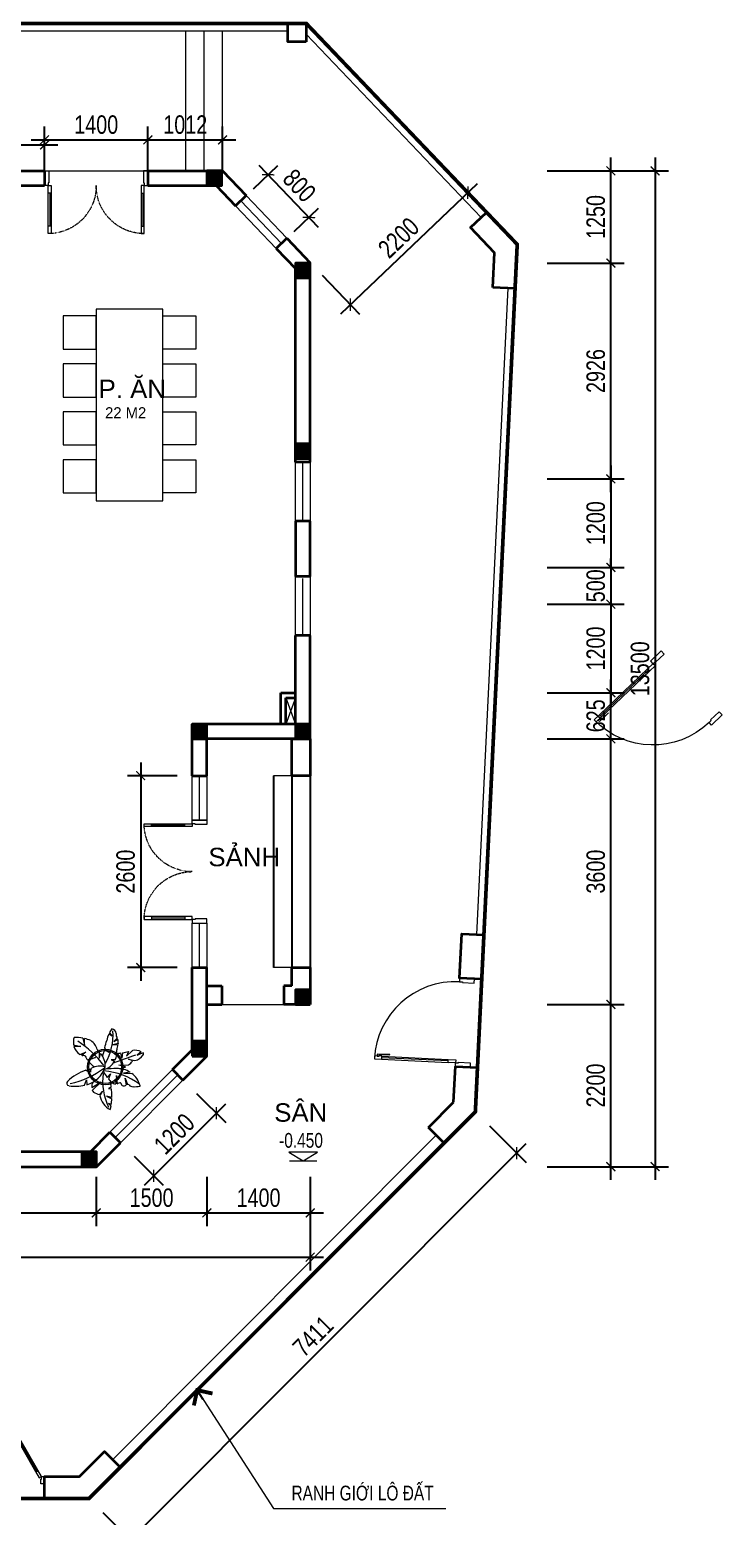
# Model space of a CAD drawing. Header units: millimetres. Extents: x 33748 to 451939, y -263262 to 62681.
# Drawn here: x 191797 to 201177, y -132434 to -112280 of the extents above; entities that cross this region are included whole.
import ezdxf

# ---------------------------------------------------------------- set-up
doc = ezdxf.new("R2010")
doc.units = ezdxf.units.MM
doc.header["$PDMODE"] = 98
for name, pattern in [('$AUDIT_BAD_LTYPE2', [0]), ('CENTER', [50.8, 31.75, -6.35, 6.35, -6.35]), ('HIDDEN', [0.375, 0.25, -0.125])]:
    doc.linetypes.add(name, pattern=pattern)
doc.layers.get('Defpoints').update_dxf_attribs({"color": 202, "lineweight": 13})
for name, color, linetype, lineweight in [('-CONCRETE', 1, 'Continuous', 35), ('-DOOR', 137, 'Continuous', 9), ('-FURNITURE', 46, 'Continuous', 9), ('-KH', 143, 'Continuous', 13), ('-LINE1', 7, 'Continuous', 18), ('-RANH GIOI KHU DAT', 12, 'CENTER', 18), ('-TEXT', 7, 'Continuous', 15), ('-WALL', 4, 'Continuous', 35), ('A-Cay', 75, 'Continuous', 5), ('A72', 9, 'Continuous', 5), ('CUA', 147, 'Continuous', 5)]:
    doc.layers.add(name, color=color, linetype=linetype, lineweight=lineweight)
for name, color, linetype in [('-HATCH CONCRETE', 54, 'Continuous'), ('12. NET DIM', 9, 'Continuous'), ('SOLO', 7, 'Continuous'), ('TEXT25', 2, 'Continuous')]:
    doc.layers.add(name, color=color, linetype=linetype)
doc.styles.add('1', font='arial.ttf')
doc.styles.add('AVANH', font='', dxfattribs={"width": 0.8})
doc.styles.get("Standard").update_dxf_attribs({"font": 'arial.ttf'})
doc.styles.add('T1', font='', dxfattribs={"height": 200})
doc.styles.add('X-ALL-SECTION$0$ROMANS', font='arial.ttf')
doc.styles.get('AVANH').set_extended_font_data('.VnAvantH')
doc.styles.get('T1').set_extended_font_data('VNgeometric Light')
doc.dimstyles.new('C_100A3', dxfattribs={"dimscale": 100, "dimtxt": 2.5, "dimasz": 1.2, "dimexe": 1.8, "dimexo": 0, "dimgap": 0.75, "dimtad": 1, "dimdec": 0, "dimzin": 0, "dimdsep": 46, "dimtxsty": 'AVANH', "dimblk": 'ARCHTICK', "dimcen": 0, "dimdle": 1.8, "dimclrd": 256, "dimclre": 256, "dimclrt": 7, "dimadec": 0, "dimazin": 0, "dimtfac": 0.0001, "dimtdec": 0, "dimtix": 1, "dimtmove": 2, "dimatfit": 3, "dimldrblk": 'ARCHTICK', "dimfxl": 1.8, "dimtolj": 1, "dimtzin": 0, "dimarcsym": 0})
doc.dimstyles.new('X-ALL-SECTION$0$ARROWS', dxfattribs={"dimscale": 100, "dimtxt": 2, "dimasz": 1, "dimexe": 2, "dimexo": 5, "dimgap": 1, "dimtad": 1, "dimdec": 0, "dimzin": 0, "dimdsep": 46, "dimtxsty": 'X-ALL-SECTION$0$ROMANS', "dimblk": 'X-ALL-SECTION$0$ARROWS', "dimcen": 0, "dimclrd": 256, "dimclre": 256, "dimclrt": 256, "dimazin": 0, "dimtfac": 0.5, "dimtdec": 0, "dimtofl": 0, "dimtmove": 2, "dimatfit": 3, "dimldrblk": 'X-ALL-SECTION$0$ARROWS', "dimfxl": 1, "dimtolj": 1, "dimtzin": 0, "dimlwd": -1, "dimlwe": -1, "dimarcsym": 0})

# ---------------------------------------------------------------- blocks, each defined once
blk = doc.blocks.new('X-ALL-SECTION$0$ARROWS')
blk.add_line((-1, 0), (0, 0))
at = {"const_width": 0.35}
blk.add_lwpolyline([(-1, -1), (0, 0), (-1, 1)], dxfattribs=at)
blk = doc.blocks.new('A$C5C575821')
at = {"layer": '-CONCRETE'}
h = blk.add_hatch(color=256, dxfattribs=at)
h.dxf.hatch_style = 1
h.paths.add_polyline_path([(0, 200), (0, 0), (200, 0), (200, 200)])
blk.add_lwpolyline([(0, 0), (200, 0), (200, 200), (0, 200)], close=True, dxfattribs=at)
blk = doc.blocks.new('DANH COT')
at = {"layer": '-KH'}
blk.add_line((0, 0), (368, 0), dxfattribs=at)
blk.add_lwpolyline([(379, 118), (-11, 118), (184, 0)], close=True, dxfattribs=at)
blk.add_solid([(184, 0), (184, 118), (379, 118), (184, 0)], dxfattribs=at)
at = {"layer": '-TEXT', "style": '1', "width": 0.75}
blk.add_attdef('CAODO', (-142, 178), '', height=180, dxfattribs=at)
blk = doc.blocks.new('*U30')
at = {"linetype": '$AUDIT_BAD_LTYPE2'}
for p, q in [((70, 100), (70, 1000)), ((90, 1000), (90, 100))]:
    blk.add_line(p, q, dxfattribs=at)
for points in [[(50, 1000), (90, 1000), (90, 1100), (50, 1100), (50, 1000)], [(50, 1003), (50, 100)], [(50, 100), (90, 100), (90, 0), (50, 0), (50, 100)]]:
    blk.add_lwpolyline(points)
for points in [[(118, 895), (118, 1064), (90, 1064), (90, 1036), (113, 1036), (113, 895)], [(0, 0), (50, 0), (50, -40), (60, -40), (60, -200), (0, -200)], [(1200, 0), (1150, 0), (1150, -40), (1140, -40), (1140, -200), (1200, -200)]]:
    blk.add_lwpolyline(points, close=True)
at = {"linetype": '$AUDIT_BAD_LTYPE2', "ltscale": 0.3}
blk.add_arc((50, 0), 1100, 0, 90, dxfattribs=at)
blk = doc.blocks.new('LUOI M3')
at = {"layer": '-WALL'}
for p in [(-200, 13100), (3100, 13100), (6900, 13100), (8100, 11850), (-200, 9400), (3100, 9400), (8100, 9400), (-200, 5600), (3100, 5600), (6700, 5600), (8100, 5600), (6700, 1300), (-200, -200), (5204, -200)]:
    blk.add_blockref('A$C5C575821', p, dxfattribs=at)
blk = doc.blocks.new('_ARCHTICK')
at = {"const_width": 0.15}
blk.add_lwpolyline([(-0.5, -0.5), (0.5, 0.5)], dxfattribs=at)
blk = doc.blocks.new('*D1518')
at = {"layer": '12. NET DIM', "lineweight": -2, "transparency": 16777216}
for p, q in [((187097, -127831), (187097, -128500)), ((192697, -127831), (192697, -128500)), ((186917, -128320), (192877, -128320))]:
    blk.add_line(p, q, dxfattribs=at)
at = {"layer": 'Defpoints', "color": 0, "transparency": 16777216}
for p in [(187097, -127831), (192697, -127831), (192697, -128320)]:
    blk.add_point(p, dxfattribs=at)
at = {"layer": '12. NET DIM', "lineweight": -2, "transparency": 16777216, "xscale": 120, "yscale": 120, "zscale": 120, "rotation": 180}
blk.add_blockref('_ARCHTICK', (187097, -128320), dxfattribs=at)
at = {"layer": '12. NET DIM', "lineweight": -2, "transparency": 16777216, "xscale": 120, "yscale": 120, "zscale": 120}
blk.add_blockref('_ARCHTICK', (192697, -128320), dxfattribs=at)
at = {"layer": '12. NET DIM', "color": 7, "transparency": 16777216, "insert": (189897, -128116), "char_height": 250, "attachment_point": 5, "style": 'AVANH'}
blk.add_mtext('\\A1;5600', dxfattribs=at)
blk = doc.blocks.new('*D1519')
at = {"layer": '12. NET DIM', "lineweight": -2, "transparency": 16777216}
for p, q in [((194196, -127831), (194196, -128500)), ((195596, -127831), (195596, -128500)), ((194016, -128320), (195776, -128320))]:
    blk.add_line(p, q, dxfattribs=at)
at = {"layer": 'Defpoints', "color": 0, "transparency": 16777216}
for p in [(194196, -127831), (195596, -127831), (195596, -128320)]:
    blk.add_point(p, dxfattribs=at)
at = {"layer": '12. NET DIM', "lineweight": -2, "transparency": 16777216, "xscale": 120, "yscale": 120, "zscale": 120, "rotation": 180}
blk.add_blockref('_ARCHTICK', (194196, -128320), dxfattribs=at)
at = {"layer": '12. NET DIM', "lineweight": -2, "transparency": 16777216, "xscale": 120, "yscale": 120, "zscale": 120}
blk.add_blockref('_ARCHTICK', (195596, -128320), dxfattribs=at)
at = {"layer": '12. NET DIM', "color": 7, "transparency": 16777216, "insert": (194896, -128116), "char_height": 250, "attachment_point": 5, "style": 'AVANH'}
blk.add_mtext('\\A1;1400', dxfattribs=at)
blk = doc.blocks.new('*D1504')
at = {"layer": '12. NET DIM', "lineweight": -2, "transparency": 16777216}
for p, q in [((187097, -127831), (187097, -129100)), ((195596, -127831), (195596, -129100)), ((186917, -128920), (195776, -128920))]:
    blk.add_line(p, q, dxfattribs=at)
at = {"layer": 'Defpoints', "color": 0, "transparency": 16777216}
for p in [(187097, -127831), (195596, -127831), (195596, -128920)]:
    blk.add_point(p, dxfattribs=at)
at = {"layer": '12. NET DIM', "lineweight": -2, "transparency": 16777216, "xscale": 120, "yscale": 120, "zscale": 120, "rotation": 180}
blk.add_blockref('_ARCHTICK', (187097, -128920), dxfattribs=at)
at = {"layer": '12. NET DIM', "lineweight": -2, "transparency": 16777216, "xscale": 120, "yscale": 120, "zscale": 120}
blk.add_blockref('_ARCHTICK', (195596, -128920), dxfattribs=at)
at = {"layer": '12. NET DIM', "color": 7, "transparency": 16777216, "insert": (191347, -128716), "char_height": 250, "attachment_point": 5, "style": 'AVANH'}
blk.add_mtext('\\A1;8500', dxfattribs=at)
blk = doc.blocks.new('*D1502')
at = {"layer": '12. NET DIM', "lineweight": -2, "transparency": 16777216}
for p, q in [((197349, -114090), (197855, -114620)), ((196009, -116132), (197861, -114365)), ((195757, -115608), (196263, -116138))]:
    blk.add_line(p, q, dxfattribs=at)
at = {"layer": 'Defpoints', "color": 0, "transparency": 16777216}
for p in [(197349, -114090), (197731, -114490), (195757, -115608)]:
    blk.add_point(p, dxfattribs=at)
at = {"layer": '12. NET DIM', "lineweight": -2, "transparency": 16777216, "xscale": 120, "yscale": 120, "zscale": 120}
for p, rotation in [((197731, -114490), 43.64806786800919), ((196139, -116008), 223.6480678680092)]:
    blk.add_blockref('_ARCHTICK', p, dxfattribs=dict(at, rotation=rotation))
at = {"layer": '12. NET DIM', "color": 7, "transparency": 16777216, "insert": (196794, -115101), "char_height": 250, "attachment_point": 5, "rotation": 43.6481, "style": 'AVANH'}
blk.add_mtext('\\A1;2200', dxfattribs=at)
blk = doc.blocks.new('*D1520')
at = {"layer": '12. NET DIM', "lineweight": -2, "transparency": 16777216}
for p, q in [((198022, -127139), (198521, -127637)), ((193031, -132882), (198521, -127382)), ((192786, -132383), (193285, -132881))]:
    blk.add_line(p, q, dxfattribs=at)
at = {"layer": 'Defpoints', "color": 0, "transparency": 16777216}
for p in [(198022, -127139), (198394, -127510), (192786, -132383)]:
    blk.add_point(p, dxfattribs=at)
at = {"layer": '12. NET DIM', "lineweight": -2, "transparency": 16777216, "xscale": 120, "yscale": 120, "zscale": 120}
for p, rotation in [((198394, -127510), 45.04682143211934), ((193158, -132754), 225.0468214321193)]:
    blk.add_blockref('_ARCHTICK', p, dxfattribs=dict(at, rotation=rotation))
at = {"layer": '12. NET DIM', "color": 7, "transparency": 16777216, "insert": (195634, -129991), "char_height": 250, "attachment_point": 5, "rotation": 45.0468, "style": 'AVANH'}
blk.add_mtext('\\A1;7411', dxfattribs=at)
blk = doc.blocks.new('*U49')
for p, q in [((-1310, 550), (-1350, 550)), ((-1330, 100), (-1330, 550)), ((-90, 550), (-50, 550)), ((-70, 100), (-70, 550)), ((-1310, 100), (-1350, 100)), ((-90, 100), (-50, 100))]:
    blk.add_line(p, q)
for points in [[(-1350, 0), (-1310, 0), (-1310, 650), (-1350, 650)], [(-50, 0), (-90, 0), (-90, 650), (-50, 650)], [(-1400, -200), (-1340, -200), (-1340, -40), (-1350, -40), (-1350, 0), (-1400, 0)], [(0, -200), (-60, -200), (-60, -40), (-50, -40), (-50, 0), (0, 0)]]:
    blk.add_lwpolyline(points, close=True)
at = {"linetype": 'HIDDEN', "ltscale": 0.1}
for centre, start, end in [((-1350, 0), 0, 90), ((-50, 0), 90, 180)]:
    blk.add_arc(centre, 650, start, end, dxfattribs=at)
blk = doc.blocks.new('*D1446')
at = {"layer": '12. NET DIM', "lineweight": -2, "transparency": 16777216}
for p, q in [((194826, -114436), (195156, -114122)), ((194901, -114116), (195702, -114955)), ((195378, -115015), (195708, -114700))]:
    blk.add_line(p, q, dxfattribs=at)
at = {"layer": 'Defpoints', "color": 0, "transparency": 16777216}
for p in [(194826, -114436), (195578, -114825), (195378, -115015)]:
    blk.add_point(p, dxfattribs=at)
at = {"layer": '12. NET DIM', "lineweight": -2, "transparency": 16777216, "xscale": 120, "yscale": 120, "zscale": 120}
for p, rotation in [((195026, -114246), 133.648067868188), ((195578, -114825), 313.648067868188)]:
    blk.add_blockref('_ARCHTICK', p, dxfattribs=dict(at, rotation=rotation))
at = {"layer": '12. NET DIM', "color": 7, "transparency": 16777216, "insert": (195449, -114394), "char_height": 250, "attachment_point": 5, "rotation": 313.6481, "style": 'AVANH'}
blk.add_mtext('\\A1;800', dxfattribs=at)
blk = doc.blocks.new('*D1447')
at = {"layer": '12. NET DIM', "lineweight": -2, "transparency": 16777216}
for p, q in [((193300, -122214), (193300, -125174)), ((193793, -122394), (193120, -122394)), ((193793, -124994), (193120, -124994))]:
    blk.add_line(p, q, dxfattribs=at)
at = {"layer": 'Defpoints', "color": 0, "transparency": 16777216}
for p in [(193793, -122394), (193300, -124994), (193793, -124994)]:
    blk.add_point(p, dxfattribs=at)
at = {"layer": '12. NET DIM', "lineweight": -2, "transparency": 16777216, "xscale": 120, "yscale": 120, "zscale": 120}
for p, rotation in [((193300, -122394), 90), ((193300, -124994), 270)]:
    blk.add_blockref('_ARCHTICK', p, dxfattribs=dict(at, rotation=rotation))
at = {"layer": '12. NET DIM', "color": 7, "transparency": 16777216, "insert": (193096, -123694), "char_height": 250, "attachment_point": 5, "rotation": 90, "style": 'AVANH'}
blk.add_mtext('\\A1;2600', dxfattribs=at)
blk = doc.blocks.new('*D1448')
at = {"layer": '12. NET DIM', "lineweight": -2, "transparency": 16777216}
for p, q in [((194056, -126703), (194451, -127097)), ((193349, -127947), (194451, -126842)), ((193209, -127552), (193604, -127946))]:
    blk.add_line(p, q, dxfattribs=at)
at = {"layer": 'Defpoints', "color": 0, "transparency": 16777216}
for p in [(194056, -126703), (194324, -126969), (193209, -127552)]:
    blk.add_point(p, dxfattribs=at)
at = {"layer": '12. NET DIM', "lineweight": -2, "transparency": 16777216, "xscale": 120, "yscale": 120, "zscale": 120}
for p, rotation in [((194324, -126969), 45.0777203711295), ((193476, -127819), 225.0777203711295)]:
    blk.add_blockref('_ARCHTICK', p, dxfattribs=dict(at, rotation=rotation))
at = {"layer": '12. NET DIM', "color": 7, "transparency": 16777216, "insert": (193755, -127250), "char_height": 250, "attachment_point": 5, "rotation": 45.0777, "style": 'AVANH'}
blk.add_mtext('\\A1;1200', dxfattribs=at)
blk = doc.blocks.new('A$C8aa8c7e6')
at = {"layer": '-FURNITURE'}
for points in [[(542, 1350), (92, 1350), (92, 1800), (542, 1800), (542, 1350)], [(1192, 1350), (742, 1350), (742, 1800), (1192, 1800), (1192, 1350)], [(1842, 1350), (1392, 1350), (1392, 1800), (1842, 1800), (1842, 1350)], [(2492, 1350), (2042, 1350), (2042, 1800), (2492, 1800), (2492, 1350)], [(2600, 1350), (0, 1350), (0, 450), (2600, 450), (2600, 1350)], [(542, 450), (92, 450), (92, 0), (542, 0), (542, 450)], [(1192, 450), (742, 450), (742, 0), (1192, 0), (1192, 450)], [(1842, 450), (1392, 450), (1392, 0), (1842, 0), (1842, 450)], [(2492, 450), (2042, 450), (2042, 0), (2492, 0), (2492, 450)]]:
    blk.add_lwpolyline(points, dxfattribs=at)
blk = doc.blocks.new('mb-cay16')
for p, q in [((131, 565), (69, 607)), ((79, 629), (131, 565)), ((-612, 395), (-475, 368)), ((-475, 368), (-605, 366)), ((-433, 528), (-402, 389)), ((-402, 389), (-403, 519)), ((76, 249), (-23, 300)), ((-12, 331), (76, 249)), ((247, 422), (149, 395)), ((149, 395), (242, 402)), ((231, 524), (166, 464)), ((166, 464), (244, 504)), ((-490, 209), (-374, 255)), ((-374, 255), (-461, 192)), ((-346, 111), (-191, 154)), ((-191, 154), (-338, 93)), ((-113, 139), (-112, 254)), ((-113, 139), (-91, 231)), ((195, 106), (117, 106)), ((117, 106), (180, 78)), ((260, 6), (450, 8)), ((395, -26), (260, 6)), ((323, 141), (303, 240)), ((334, 245), (323, 141)), ((409, 179), (522, 284)), ((448, 268), (409, 179)), ((532, 87), (448, 120)), ((448, 120), (574, 92)), ((693, 264), (615, 197)), ((615, 197), (723, 244)), ((-400, -385), (-364, -279)), ((-312, -137), (-374, -96)), ((-364, -279), (-356, -378)), ((-312, -77), (-291, -67)), ((-312, -142), (-312, -77)), ((-291, -67), (-286, -129)), ((-286, -129), (-267, -55)), ((36, -233), (100, -165)), ((100, -165), (61, -263)), ((218, -196), (205, -361)), ((237, -357), (218, -196)), ((485, -134), (354, -151)), ((354, -151), (513, -157)), ((410, -375), (385, -251)), ((385, -251), (430, -368)), ((-262, -431), (-77, -321)), ((-77, -321), (-253, -484)), ((-111, -563), (-53, -498)), ((-53, -498), (-105, -588)), ((115, -424), (62, -449)), ((62, -449), (119, -456)), ((128, -621), (24, -595)), ((24, -595), (128, -650)), ((120, -758), (65, -741)), ((65, -741), (116, -789))]:
    blk.add_line(p, q)
for centre, radius, start, end in [((-979, 594), 1130, 330.6725, 3.641), ((672, 341), 659, 156.2013, 167.6168), ((672, 341), 659, 146.019, 154.0763), ((103, 601), 111, 7.5431, 78.0474), ((371, 601), 160, 174.7063, 208.789), ((-329, 448), 288, 161.2206, 190.4639), ((-329, 448), 288, 196.4071, 234.1871), ((-592, -284), 825, 78.825, 90.6697), ((-1567, -1154), 1923, 36.7035, 57.4695), ((-592, -284), 825, 67.6949, 76.7945), ((-446, 225), 304, 15.845, 56.6107), ((-65, 333), 91.7, 195.845, 230.5606), ((1597, -159), 1682, 164.075, 168.4284), ((1597, -159), 1682, 162.73, 163.0792), ((-1650, 851), 1718, 342.73, 347.6168), ((-120, 252), 347, 335.1428, 8.1671), ((932, 225), 712, 165.6239, 173.8497), ((129, 455), 123, 344.0084, 22.936), ((932, 225), 712, 164.0084, 164.1101), ((583, 70), 223, 60.4468, 103.5483), ((-428, 307), 116, 233.2325, 237.5887), ((-428, 307), 116, 255.929, 267.091), ((-423, 137), 55.6, 24.2055, 101.4054), ((21, 337), 432, 204.2055, 211.5513), ((21, 337), 432, 213.4357, 237.8387), ((-339, 0), 339, 47.9514, 50.5606), ((-339, 0), 339, 354.6008, 42.9255), ((-120, 252), 347, 286.6838, 329.891), ((2154, -4834), 5268, 107.3413, 112.3058), ((-317, 3808), 3622, 278.6352, 279.8665), ((-317, 3808), 3622, 280.3581, 282.1977), ((222, 322), 389, 305.9962, 321.846), ((-317, 3808), 3622, 283.398, 283.5483), ((501, 377), 294, 284.4707, 323.1477), ((710, 220), 32.6, 323.1477, 55.438), ((-116, -923), 867, 107.2231, 135.0207), ((-1002, 1224), 1607, 281.5143, 307.8151), ((-514, 139), 540, 287.0409, 341.5638), ((-107, -353), 338, 71.7274, 118.1939), ((1131, -297), 1182, 173.2497, 205.5927), ((808, 380), 986, 210.5659, 218.4214), ((-127, -1432), 1327, 53.4555, 85.594), ((376, -5410), 5352, 91.6804, 93.9771), ((808, 380), 986, 220.6948, 225.7556), ((233, -520), 459, 57.0713, 91.6804), ((222, 322), 389, 277.7731, 296.4251), ((233, -520), 459, 17.5149, 52.2403), ((-695, -345), 48.9, 135.0207, 258.407), ((-570, 293), 699, 259.5557, 284.077), ((-28, -420), 234, 157.0771, 182.7473), ((-197, -468), 57.9, 196.0589, 237.7317), ((-28, -420), 234, 195.99, 196.0589), ((-51, -236), 332, 237.7317, 259.8031), ((205, -352), 101, 159.0815, 190.5201), ((-1182, -610), 1311, 8.17, 10.5201), ((-1182, -610), 1311, 1.7556, 6.7346), ((205, -239), 122, 225.7556, 269.9757), ((-875, -604), 1004, 358.99, 1.9297), ((205, -239), 122, 285.2069, 289.7369), ((544, -1184), 882, 107.1013, 109.7369), ((290, -359), 18.4, 357.8128, 107.1013), ((341, -361), 32.2, 177.8128, 248.0461), ((357, -321), 74.9, 248.0461, 310.8614), ((432, -409), 40.5, 122.9882, 130.8614), ((432, -409), 40.5, 45.3238, 92.9093), ((541, -299), 114, 225.3238, 268.3174), ((560, 349), 762, 268.3174, 278.1257), ((666, -393), 12.2, 278.1257, 73.0687), ((272, -512), 385, 191.4146, 242.8877), ((-875, -604), 1004, 345.5239, 349.5865), ((-875, -604), 1004, 351.2018, 357.3602)]:
    blk.add_arc(centre, radius, start, end)
blk = doc.blocks.new('*D1443')
at = {"layer": '12. NET DIM', "lineweight": -2, "transparency": 16777216}
for p, q in [((199668, -118190), (199668, -119749)), ((198805, -118370), (199848, -118370)), ((198805, -119569), (199848, -119569))]:
    blk.add_line(p, q, dxfattribs=at)
at = {"layer": 'Defpoints', "color": 0, "transparency": 16777216}
for p in [(198805, -118370), (198805, -119569), (199668, -119569)]:
    blk.add_point(p, dxfattribs=at)
at = {"layer": '12. NET DIM', "lineweight": -2, "transparency": 16777216, "xscale": 120, "yscale": 120, "zscale": 120}
for p, rotation in [((199668, -118370), 90), ((199668, -119569), 270)]:
    blk.add_blockref('_ARCHTICK', p, dxfattribs=dict(at, rotation=rotation))
at = {"layer": '12. NET DIM', "color": 7, "transparency": 16777216, "insert": (199464, -118970), "char_height": 250, "attachment_point": 5, "rotation": 90, "style": 'AVANH'}
blk.add_mtext('\\A1;1200', dxfattribs=at)
blk = doc.blocks.new('*D1444')
at = {"layer": '12. NET DIM', "lineweight": -2, "transparency": 16777216}
for p, q in [((199668, -119569), (199668, -119449)), ((198805, -119569), (199848, -119569)), ((199668, -119569), (199668, -120069)), ((198805, -120069), (199848, -120069)), ((199668, -120069), (199668, -120189))]:
    blk.add_line(p, q, dxfattribs=at)
at = {"layer": 'Defpoints', "color": 0, "transparency": 16777216}
for p in [(198805, -119569), (198805, -120069), (199668, -120069)]:
    blk.add_point(p, dxfattribs=at)
at = {"layer": '12. NET DIM', "lineweight": -2, "transparency": 16777216, "xscale": 120, "yscale": 120, "zscale": 120}
for p, rotation in [((199668, -119569), 270), ((199668, -120069), 90)]:
    blk.add_blockref('_ARCHTICK', p, dxfattribs=dict(at, rotation=rotation))
at = {"layer": '12. NET DIM', "color": 7, "transparency": 16777216, "insert": (199464, -119819), "char_height": 250, "attachment_point": 5, "rotation": 90, "style": 'AVANH'}
blk.add_mtext('\\A1;500', dxfattribs=at)
blk = doc.blocks.new('*D1445')
at = {"layer": '12. NET DIM', "lineweight": -2, "transparency": 16777216}
for p, q in [((199668, -119889), (199668, -121449)), ((198805, -120069), (199848, -120069)), ((198805, -121269), (199848, -121269))]:
    blk.add_line(p, q, dxfattribs=at)
at = {"layer": 'Defpoints', "color": 0, "transparency": 16777216}
for p in [(198805, -120069), (198805, -121269), (199668, -121269)]:
    blk.add_point(p, dxfattribs=at)
at = {"layer": '12. NET DIM', "lineweight": -2, "transparency": 16777216, "xscale": 120, "yscale": 120, "zscale": 120}
for p, rotation in [((199668, -120069), 90), ((199668, -121269), 270)]:
    blk.add_blockref('_ARCHTICK', p, dxfattribs=dict(at, rotation=rotation))
at = {"layer": '12. NET DIM', "color": 7, "transparency": 16777216, "insert": (199464, -120669), "char_height": 250, "attachment_point": 5, "rotation": 90, "style": 'AVANH'}
blk.add_mtext('\\A1;1200', dxfattribs=at)
blk = doc.blocks.new('*D1379')
at = {"layer": '12. NET DIM', "lineweight": -2, "transparency": 16777216}
for p, q in [((192697, -127831), (192697, -128500)), ((194196, -127831), (194196, -128500)), ((192517, -128320), (194376, -128320))]:
    blk.add_line(p, q, dxfattribs=at)
at = {"layer": 'Defpoints', "color": 0, "transparency": 16777216}
for p in [(192697, -127831), (194196, -127831), (194196, -128320)]:
    blk.add_point(p, dxfattribs=at)
at = {"layer": '12. NET DIM', "lineweight": -2, "transparency": 16777216, "xscale": 120, "yscale": 120, "zscale": 120, "rotation": 180}
blk.add_blockref('_ARCHTICK', (192697, -128320), dxfattribs=at)
at = {"layer": '12. NET DIM', "lineweight": -2, "transparency": 16777216, "xscale": 120, "yscale": 120, "zscale": 120}
blk.add_blockref('_ARCHTICK', (194196, -128320), dxfattribs=at)
at = {"layer": '12. NET DIM', "color": 7, "transparency": 16777216, "insert": (193447, -128116), "char_height": 250, "attachment_point": 5, "style": 'AVANH'}
blk.add_mtext('\\A1;1500', dxfattribs=at)
blk = doc.blocks.new('*D1389')
at = {"layer": '12. NET DIM', "lineweight": -2, "transparency": 16777216}
for p, q in [((199668, -127874), (199668, -125314)), ((198805, -125494), (199848, -125494)), ((198805, -127694), (199848, -127694))]:
    blk.add_line(p, q, dxfattribs=at)
at = {"layer": 'Defpoints', "color": 0, "transparency": 16777216}
for p in [(198805, -125494), (199668, -125494), (198805, -127694)]:
    blk.add_point(p, dxfattribs=at)
at = {"layer": '12. NET DIM', "lineweight": -2, "transparency": 16777216, "xscale": 120, "yscale": 120, "zscale": 120}
for p, rotation in [((199668, -125494), 90), ((199668, -127694), 270)]:
    blk.add_blockref('_ARCHTICK', p, dxfattribs=dict(at, rotation=rotation))
at = {"layer": '12. NET DIM', "color": 7, "transparency": 16777216, "insert": (199464, -126594), "char_height": 250, "attachment_point": 5, "rotation": 90, "style": 'AVANH'}
blk.add_mtext('\\A1;2200', dxfattribs=at)
blk = doc.blocks.new('*D1390')
at = {"layer": '12. NET DIM', "lineweight": -2, "transparency": 16777216}
for p, q in [((199668, -125674), (199668, -121714)), ((198805, -121894), (199848, -121894)), ((198805, -125494), (199848, -125494))]:
    blk.add_line(p, q, dxfattribs=at)
at = {"layer": 'Defpoints', "color": 0, "transparency": 16777216}
for p in [(198805, -121894), (199668, -121894), (198805, -125494)]:
    blk.add_point(p, dxfattribs=at)
at = {"layer": '12. NET DIM', "lineweight": -2, "transparency": 16777216, "xscale": 120, "yscale": 120, "zscale": 120}
for p, rotation in [((199668, -121894), 90), ((199668, -125494), 270)]:
    blk.add_blockref('_ARCHTICK', p, dxfattribs=dict(at, rotation=rotation))
at = {"layer": '12. NET DIM', "color": 7, "transparency": 16777216, "insert": (199464, -123694), "char_height": 250, "attachment_point": 5, "rotation": 90, "style": 'AVANH'}
blk.add_mtext('\\A1;3600', dxfattribs=at)
blk = doc.blocks.new('*D1391')
at = {"layer": '12. NET DIM', "lineweight": -2, "transparency": 16777216}
for p, q in [((199668, -122074), (199668, -121089)), ((198805, -121269), (199848, -121269)), ((198805, -121894), (199848, -121894))]:
    blk.add_line(p, q, dxfattribs=at)
at = {"layer": 'Defpoints', "color": 0, "transparency": 16777216}
for p in [(198805, -121269), (199668, -121269), (198805, -121894)]:
    blk.add_point(p, dxfattribs=at)
at = {"layer": '12. NET DIM', "lineweight": -2, "transparency": 16777216, "xscale": 120, "yscale": 120, "zscale": 120}
for p, rotation in [((199668, -121269), 90), ((199668, -121894), 270)]:
    blk.add_blockref('_ARCHTICK', p, dxfattribs=dict(at, rotation=rotation))
at = {"layer": '12. NET DIM', "color": 7, "transparency": 16777216, "insert": (199464, -121582), "char_height": 250, "attachment_point": 5, "rotation": 90, "style": 'AVANH'}
blk.add_mtext('\\A1;625', dxfattribs=at)
blk = doc.blocks.new('*D1392')
at = {"layer": '12. NET DIM', "lineweight": -2, "transparency": 16777216}
for p, q in [((199668, -118550), (199668, -115264)), ((198805, -115444), (199848, -115444)), ((198805, -118370), (199848, -118370))]:
    blk.add_line(p, q, dxfattribs=at)
at = {"layer": 'Defpoints', "color": 0, "transparency": 16777216}
for p in [(198805, -115444), (199668, -115444), (198805, -118370)]:
    blk.add_point(p, dxfattribs=at)
at = {"layer": '12. NET DIM', "lineweight": -2, "transparency": 16777216, "xscale": 120, "yscale": 120, "zscale": 120}
for p, rotation in [((199668, -115444), 90), ((199668, -118370), 270)]:
    blk.add_blockref('_ARCHTICK', p, dxfattribs=dict(at, rotation=rotation))
at = {"layer": '12. NET DIM', "color": 7, "transparency": 16777216, "insert": (199464, -116907), "char_height": 250, "attachment_point": 5, "rotation": 90, "style": 'AVANH'}
blk.add_mtext('\\A1;2926', dxfattribs=at)
blk = doc.blocks.new('*D1393')
at = {"layer": '12. NET DIM', "lineweight": -2, "transparency": 16777216}
for p, q in [((199668, -115624), (199668, -114014)), ((198805, -114194), (199848, -114194)), ((198805, -115444), (199848, -115444))]:
    blk.add_line(p, q, dxfattribs=at)
at = {"layer": 'Defpoints', "color": 0, "transparency": 16777216}
for p in [(198805, -114194), (199668, -114194), (198805, -115444)]:
    blk.add_point(p, dxfattribs=at)
at = {"layer": '12. NET DIM', "lineweight": -2, "transparency": 16777216, "xscale": 120, "yscale": 120, "zscale": 120}
for p, rotation in [((199668, -114194), 90), ((199668, -115444), 270)]:
    blk.add_blockref('_ARCHTICK', p, dxfattribs=dict(at, rotation=rotation))
at = {"layer": '12. NET DIM', "color": 7, "transparency": 16777216, "insert": (199464, -114819), "char_height": 250, "attachment_point": 5, "rotation": 90, "style": 'AVANH'}
blk.add_mtext('\\A1;1250', dxfattribs=at)
blk = doc.blocks.new('*D1394')
at = {"layer": '12. NET DIM', "lineweight": -2, "transparency": 16777216}
for p, q in [((200268, -114014), (200268, -127874)), ((198805, -114194), (200448, -114194)), ((198805, -127694), (200448, -127694))]:
    blk.add_line(p, q, dxfattribs=at)
at = {"layer": 'Defpoints', "color": 0, "transparency": 16777216}
for p in [(198805, -114194), (198805, -127694), (200268, -127694)]:
    blk.add_point(p, dxfattribs=at)
at = {"layer": '12. NET DIM', "lineweight": -2, "transparency": 16777216, "xscale": 120, "yscale": 120, "zscale": 120}
for p, rotation in [((200268, -114194), 90), ((200268, -127694), 270)]:
    blk.add_blockref('_ARCHTICK', p, dxfattribs=dict(at, rotation=rotation))
at = {"layer": '12. NET DIM', "color": 7, "transparency": 16777216, "insert": (200064, -120944), "char_height": 250, "attachment_point": 5, "rotation": 90, "style": 'AVANH'}
blk.add_mtext('\\A1;13500', dxfattribs=at)
blk = doc.blocks.new('A$C617b7985')
at = {"layer": '-DOOR'}
for p, q in [((50, 187), (540, 1035)), ((570, 1018), (80, 169)), ((670, 1018), (1160, 169)), ((1191, 187), (701, 1035)), ((1281, 0), (1281, 100))]:
    blk.add_line(p, q, dxfattribs=at)
for points in [[(556, 1038), (564, 1033), (64, 167), (56, 172)], [(620, 1104), (570, 1018), (559, 1024), (564, 1033), (556, 1038), (551, 1029), (540, 1035), (590, 1122)], [(620, 1104), (670, 1018), (681, 1024), (676, 1033), (685, 1038), (690, 1029), (701, 1035), (651, 1122)], [(685, 1038), (676, 1033), (1176, 167), (1185, 172)], [(61, 180), (56, 172), (64, 167), (69, 175), (80, 169), (30, 83), (0, 100), (50, 187)], [(1180, 180), (1185, 172), (1176, 167), (1171, 175), (1160, 169), (1210, 83), (1241, 100), (1191, 187)], [(1231, 65), (1241, 65), (1241, 100), (1281, 100), (1281, 0), (1231, 0)]]:
    blk.add_lwpolyline(points, close=True, dxfattribs=at)
blk = doc.blocks.new('*D1533')
at = {"layer": '-HATCH CONCRETE', "lineweight": -2, "transparency": 16777216}
for p, q in [((191997, -114294), (191997, -113593)), ((193397, -114294), (193397, -113593)), ((191817, -113773), (193577, -113773))]:
    blk.add_line(p, q, dxfattribs=at)
at = {"layer": 'Defpoints', "color": 0, "transparency": 16777216}
for p in [(193397, -113773), (191997, -114294), (193397, -114294)]:
    blk.add_point(p, dxfattribs=at)
at = {"layer": '-HATCH CONCRETE', "lineweight": -2, "transparency": 16777216, "xscale": 120, "yscale": 120, "zscale": 120, "rotation": 180}
blk.add_blockref('_ARCHTICK', (191997, -113773), dxfattribs=at)
at = {"layer": '-HATCH CONCRETE', "lineweight": -2, "transparency": 16777216, "xscale": 120, "yscale": 120, "zscale": 120}
blk.add_blockref('_ARCHTICK', (193397, -113773), dxfattribs=at)
at = {"layer": '-HATCH CONCRETE', "color": 7, "transparency": 16777216, "insert": (192697, -113568), "char_height": 250, "attachment_point": 5, "style": 'AVANH'}
blk.add_mtext('\\A1;1400', dxfattribs=at)
blk = doc.blocks.new('ARCHTICK')
at = {"color": 0, "linetype": 'ByBlock', "const_width": 0.15}
blk.add_lwpolyline([(-0.5, -0.5), (0.5, 0.5)], dxfattribs=at)
blk = doc.blocks.new('*D1534')
at = {"layer": '-HATCH CONCRETE', "lineweight": -2, "transparency": 16777216}
for p, q in [((193397, -114294), (193397, -113593)), ((194409, -114194), (194409, -113593)), ((193217, -113773), (194589, -113773))]:
    blk.add_line(p, q, dxfattribs=at)
at = {"layer": 'Defpoints', "color": 0, "transparency": 16777216}
for p in [(194409, -113773), (194409, -114194), (193397, -114294)]:
    blk.add_point(p, dxfattribs=at)
at = {"layer": '-HATCH CONCRETE', "lineweight": -2, "transparency": 16777216, "xscale": 120, "yscale": 120, "zscale": 120, "rotation": 180}
blk.add_blockref('_ARCHTICK', (193397, -113773), dxfattribs=at)
at = {"layer": '-HATCH CONCRETE', "lineweight": -2, "transparency": 16777216, "xscale": 120, "yscale": 120, "zscale": 120}
blk.add_blockref('_ARCHTICK', (194409, -113773), dxfattribs=at)
at = {"layer": '-HATCH CONCRETE', "color": 7, "transparency": 16777216, "insert": (193903, -113568), "char_height": 250, "attachment_point": 5, "style": 'AVANH'}
blk.add_mtext('\\A1;1012', dxfattribs=at)
blk = doc.blocks.new('*D1529')
at = {"layer": '-HATCH CONCRETE', "lineweight": -2, "transparency": 16777216}
for p, q in [((187097, -114194), (187097, -113663)), ((191997, -114194), (191997, -113663)), ((186917, -113843), (192177, -113843))]:
    blk.add_line(p, q, dxfattribs=at)
at = {"layer": 'Defpoints', "color": 0, "transparency": 16777216}
for p in [(191997, -113843), (187097, -114194), (191997, -114194)]:
    blk.add_point(p, dxfattribs=at)
at = {"layer": '-HATCH CONCRETE', "lineweight": -2, "transparency": 16777216, "xscale": 120, "yscale": 120, "zscale": 120, "rotation": 180}
blk.add_blockref('_ARCHTICK', (187097, -113843), dxfattribs=at)
at = {"layer": '-HATCH CONCRETE', "lineweight": -2, "transparency": 16777216, "xscale": 120, "yscale": 120, "zscale": 120}
blk.add_blockref('_ARCHTICK', (191997, -113843), dxfattribs=at)
at = {"layer": '-HATCH CONCRETE', "color": 7, "transparency": 16777216, "insert": (189547, -113638), "char_height": 250, "attachment_point": 5, "style": 'AVANH'}
blk.add_mtext('\\A1;4900', dxfattribs=at)

msp = doc.modelspace()

# ---------------------------------------------------------------- linework, layer by layer
at = {"layer": '-DOOR'}
for points in [[(191996.9, -114194.2), (193396.9, -114194.2)], [(194655.9, -114598.4), (195208.1, -115177.2)], [(195496.4, -118944.5), (195496.4, -118144.5)], [(195496.4, -120494.5), (195496.4, -119719.8)], [(194096.4, -122994.5), (194096.4, -122394.5)], [(194096.4, -124994.5), (194096.4, -124394.5)], [(193801.5, -126448.8), (192954.2, -127298.5)]]:
    msp.add_lwpolyline(points, dxfattribs=at)
for points in [[(194728.3, -114529.3), (195280.5, -115108.2), (195135.8, -115246.3), (194583.6, -114667.4)], [(195596.4, -118144.5), (195596.4, -118944.5), (195396.4, -118944.5), (195396.4, -118144.5)], [(195596.4, -119694.5), (195596.4, -120494.5), (195396.4, -120494.5), (195396.4, -119694.5)], [(193996.4, -122994.5), (193996.4, -122394.5), (194196.4, -122394.5), (194196.4, -122994.5)], [(194196.4, -124394.5), (194196.4, -124994.5), (193996.4, -124994.5), (193996.4, -124394.5)], [(192883.4, -127227.8), (193730.7, -126378.2), (193872.4, -126519.4), (193025, -127369.1)]]:
    msp.add_lwpolyline(points, close=True, dxfattribs=at)
at = {"layer": '-FURNITURE'}
for points in [[(195266.4, -121339.1), (195396.4, -121694.5)], [(195396.4, -121339.1), (195266.4, -121694.5)]]:
    msp.add_lwpolyline(points, dxfattribs=at)
at = {"layer": '-LINE1'}
for points in [[(195541.2, -112194.2), (198399.7, -115190.9)], [(191541.2, -112294.2), (195291.2, -112294.2)], [(193908.6, -114194.2), (193908.6, -112294.2)], [(194158.6, -114194.2), (194158.6, -112294.2)], [(194408.6, -114194.2), (194408.6, -112294.2)], [(195541.2, -112339.1), (197913.2, -114825.7)], [(197839.1, -126815.1), (198399.7, -115190.9)], [(198270.9, -115785.3), (197848.3, -124547.7)], [(195596.4, -122394.5), (195096.4, -122394.5)], [(195596.4, -124994.5), (195096.4, -124994.5)], [(194396.4, -125494.5), (195236.4, -125494.5)], [(197302.7, -127268.7), (192917, -131666.3)]]:
    msp.add_lwpolyline(points, dxfattribs=at)
at = {"layer": '-RANH GIOI KHU DAT', "linetype": 'HIDDEN', "ltscale": 10, "const_width": 50}
msp.add_lwpolyline([(197832.6, -126949.8), (198399.7, -115190.9), (195541.2, -112194.2), (185096.7, -112194.2), (185096.7, -132194.2), (192596.7, -132194.2)], close=True, dxfattribs=at)
at = {"layer": '-WALL'}
for p, q in [((190046.5, -114194.2), (191996.9, -114194.2)), ((191996.9, -114194.2), (191996.9, -114394.2)), ((193396.9, -114194.2), (194408.6, -114194.2)), ((193396.9, -114194.2), (193396.9, -114394.2)), ((194408.6, -114194.2), (194728.3, -114529.3)), ((190046.5, -114394.2), (191996.9, -114394.2)), ((193396.9, -114394.2), (194323, -114394.2)), ((194323, -114394.2), (194583.6, -114667.4)), ((195135.8, -115246.3), (195396.4, -115519.5)), ((195280.5, -115108.2), (195596.4, -115439.4)), ((198399.7, -115190.9), (198370.8, -115790.2)), ((195596.4, -118144.5), (195596.4, -115439.4)), ((195396.4, -118144.5), (195396.4, -115519.5)), ((198370.8, -115790.2), (198071.1, -115775.7)), ((195596.4, -118144.5), (195396.4, -118144.5)), ((195396.4, -118944.5), (195396.4, -119694.5)), ((195596.4, -118944.5), (195396.4, -118944.5)), ((195596.4, -119694.5), (195596.4, -118944.5)), ((195596.4, -119694.5), (195396.4, -119694.5)), ((195396.4, -121694.5), (195396.4, -120494.5)), ((195596.4, -120494.5), (195396.4, -120494.5)), ((195596.4, -121894.5), (195596.4, -120494.5)), ((195196.4, -121269.1), (195396.4, -121269.1)), ((195196.4, -121694.5), (195196.4, -121269.1)), ((195266.4, -121339.1), (195396.4, -121339.1)), ((195266.4, -121694.5), (195266.4, -121339.1)), ((195396.4, -121694.5), (193996.4, -121694.5)), ((193996.4, -122394.5), (193996.4, -121694.5)), ((194196.4, -122394.5), (194196.4, -121894.5)), ((195596.4, -121894.5), (194196.4, -121894.5)), ((193996.4, -122394.5), (194196.4, -122394.5)), ((193996.4, -126111.8), (193996.4, -124994.5)), ((193996.4, -124994.5), (194196.4, -124994.5)), ((194196.4, -126194.5), (194196.4, -124994.5)), ((195346.4, -125244.5), (195346.4, -124994.5)), ((195346.4, -124994.5), (195596.4, -124994.5)), ((195596.4, -124994.5), (195596.4, -125494.5)), ((194196.4, -125244.5), (194396.4, -125244.5)), ((194396.4, -125244.5), (194396.4, -125494.5)), ((195236.4, -125244.5), (195236.4, -125494.5)), ((195346.4, -125244.5), (195236.4, -125244.5)), ((194196.4, -125494.5), (194396.4, -125494.5)), ((195596.4, -125494.5), (195236.4, -125494.5)), ((193730.7, -126378.2), (193996.4, -126111.8)), ((193872.4, -126519.4), (194196.4, -126194.5)), ((197196.5, -127162.8), (197538.5, -126819.8)), ((197832.6, -126949.8), (197408.9, -127374.6)), ((197408.9, -127374.6), (197196.5, -127162.8)), ((192617.7, -127494.2), (192883.4, -127227.8)), ((192617.7, -127494.2), (191596.4, -127494.2)), ((192700.7, -127694.2), (193025, -127369.1)), ((191596.4, -127694.2), (192700.7, -127694.2))]:
    msp.add_line(p, q, dxfattribs=at)
for points in [[(195541.2, -112444.2), (195291.2, -112444.2), (195291.2, -112194.2), (195541.2, -112194.2)], [(195596.4, -121894.5), (195596.4, -122394.5), (195346.4, -122394.5), (195346.4, -121894.5)], [(197948.2, -124552.5), (197919.3, -125151.8), (197619.6, -125137.4), (197648.5, -124538.1)], [(192596.7, -132194.2), (191996.7, -132194.2), (191996.7, -131894.2), (192472.2, -131894.2), (192808, -131557.5), (193020.4, -131769.4)]]:
    msp.add_lwpolyline(points, close=True, dxfattribs=at)
for points in [[(194583.6, -114667.4), (194728.3, -114529.3)], [(198071.1, -115775.7), (198093.9, -115304.9), (197768.5, -114963.8), (197985.6, -114756.7)], [(195135.8, -115246.3), (195280.5, -115108.2)], [(197538.5, -126819.8), (197561.8, -126336), (197861.5, -126350.5)], [(197861.5, -126350.5), (197832.6, -126949.8)], [(193730.7, -126378.2), (193872.4, -126519.4)], [(192883.4, -127227.8), (193025, -127369.1)]]:
    msp.add_lwpolyline(points, dxfattribs=at)
at = {"layer": 'A-Cay'}
for radius in [239.9, 223.1]:
    msp.add_circle((192818.2, -126342.8), radius, dxfattribs=at)
at = {"layer": 'SOLO'}
for p, q in [((195096.4, -122394.5), (195096.4, -124994.5)), ((195346.4, -122394.5), (195346.4, -124994.5)), ((195596.4, -122394.5), (195596.4, -124994.5))]:
    msp.add_line(p, q, dxfattribs=at)

# ---------------------------------------------------------------- block references
at = {"layer": '-CONCRETE'}
msp.add_blockref('LUOI M3', (187296.7, -127494.2), dxfattribs=at)
at = {"layer": '-DOOR', "xscale": -1}
for p, rotation in [((193396.9, -114394.2), 180), ((193996.4, -124394.5), 90)]:
    msp.add_blockref('*U49', p, dxfattribs=dict(at, rotation=rotation))
at = {"layer": '-FURNITURE', "rotation": 270}
msp.add_blockref('A$C8aa8c7e6', (192248.3, -116067.7), dxfattribs=at)
at = {"layer": '-WALL', "rotation": 90}
msp.add_blockref('A$C5C575821', (195596.4, -125494.5), dxfattribs=at)
at = {"layer": '-WALL'}
ref = msp.add_blockref('DANH COT', (195316.1, -127615.2), dxfattribs=at)
ref.add_attrib('CAODO', '-0.450', (195174, -127437.2), dxfattribs={"layer": '-TEXT', "height": 200, "style": '1', "width": 0.75})
msp.add_blockref('A$C617b7985', (190716.1, -131994.1), dxfattribs=at)
at = {"layer": 'A-Cay', "xscale": 0.7, "yscale": 0.7, "zscale": 0.7}
msp.add_blockref('mb-cay16', (192819.3, -126320.5), dxfattribs=at)
at = {"layer": 'CUA', "xscale": -1, "rotation": 133.6480678681554}
msp.add_blockref('*U30', (200204, -120840.4), dxfattribs=at)
at = {"layer": 'CUA', "rotation": 87.23873834644782}
msp.add_blockref('*U30', (197561.8, -126336), dxfattribs=at)

# ---------------------------------------------------------------- texts
at = {"layer": '-TEXT', "color": 2}
for s, p in [('P. ĂN', (192729.6, -117274.4)), ('SẢNH', (194216.5, -123621.1)), ('SÂN', (195108.5, -127085))]:
    msp.add_text(s, height=250, dxfattribs=at).set_placement(p)
at = {"layer": '-TEXT', "style": '1', "width": 0.75}
msp.add_text('RANH GIỚI LÔ ĐẤT', height=200, rotation=360, dxfattribs=at).set_placement((195342, -132218.9))
at = {"layer": 'TEXT25', "style": 'T1'}
msp.add_text('22 M2', height=150, rotation=360, dxfattribs=at).set_placement((192817, -117548))

# ---------------------------------------------------------------- dimensions: what is measured, and where the dimension line sits
at = {"layer": '-HATCH CONCRETE'}
for base, p1, p2, picture, middle in [((193396.9, -113772.5), (191996.9, -114294.2), (193396.9, -114294.2), '*D1533', (192696.9, -113568.2)), ((194408.6, -113772.5), (193396.9, -114294.2), (194408.6, -114194.2), '*D1534', (193902.7, -113568.2)), ((191996.9, -113842.5), (187096.7, -114194.2), (191996.9, -114194.2), '*D1529', (189546.8, -113638.3))]:
    dim = msp.add_linear_dim(base=base, p1=p1, p2=p2, dimstyle='C_100A3', override={"dimldrblk": 'ARCHTICK'}, dxfattribs=at)
    dim.commit()
    dim.dimension.update_dxf_attribs({"geometry": picture, "text_midpoint": middle})
at = {"layer": '12. NET DIM'}
for base, p1, p2, angle, picture, middle in [((199668.4, -114194.2), (198804.6, -115444.2), (198804.6, -114194.2), 90, '*D1393', (199464.1, -114819.2)), ((200268.4, -127694.2), (198804.6, -114194.2), (198804.6, -127694.2), 90, '*D1394', (200064.1, -120944.2)), ((199668.4, -115444.2), (198804.6, -118369.8), (198804.6, -115444.2), 90, '*D1392', (199464.1, -116907)), ((199668.4, -119569.5), (198804.6, -118369.8), (198804.6, -119569.5), 270, '*D1443', (199464.1, -118969.6)), ((199668.4, -120069.5), (198804.6, -119569.5), (198804.6, -120069.5), 270, '*D1444', (199464.1, -119819.5)), ((199668.4, -121269.1), (198804.6, -120069.5), (198804.6, -121269.1), 270, '*D1445', (199464.1, -120669.3)), ((199668.4, -121269.1), (198804.6, -121894.5), (198804.6, -121269.1), 90, '*D1391', (199464.1, -121581.8)), ((199668.4, -121894.5), (198804.6, -125494.5), (198804.6, -121894.5), 90, '*D1390', (199464.1, -123694.5)), ((193300.4, -124994.5), (193793.3, -122394.5), (193793.3, -124994.5), 90, '*D1447', (193096.1, -123694.5)), ((199668.4, -125494.5), (198804.6, -127694.2), (198804.6, -125494.5), 90, '*D1389', (199464.1, -126594.3))]:
    dim = msp.add_linear_dim(base=base, p1=p1, p2=p2, angle=angle, dimstyle='C_100A3', dxfattribs=at)
    dim.commit()
    dim.dimension.update_dxf_attribs({"geometry": picture, "text_midpoint": middle})
for p1, p2, distance, picture, middle in [((194826.2, -114435.9), (195378.4, -115014.8), 275.4, '*D1446', (195449.4, -114394.3)), ((195757.3, -115608.1), (197349.2, -114089.6), -552.7, '*D1502', (196793.8, -115101)), ((193208.9, -127552.5), (194056.2, -126702.8), -377.6, '*D1448', (193755.2, -127250)), ((192786.2, -132383.4), (198022.1, -127139), -525, '*D1520', (195634.1, -129990.8))]:
    dim = msp.add_aligned_dim(p1=p1, p2=p2, distance=distance, dimstyle='C_100A3', dxfattribs=at)
    dim.commit()
    dim.dimension.update_dxf_attribs({"geometry": picture, "text_midpoint": middle})
for base, p1, p2, picture, middle in [((192696.7, -128319.8), (187096.7, -127831.1), (192696.7, -127831.1), '*D1518', (189896.7, -128115.5)), ((195596.4, -128919.8), (187096.7, -127831.1), (195596.4, -127831.1), '*D1504', (191346.5, -128715.5)), ((194196.4, -128319.8), (192696.7, -127831.1), (194196.4, -127831.1), '*D1379', (193446.6, -128115.5)), ((195596.4, -128319.8), (194196.4, -127831.1), (195596.4, -127831.1), '*D1519', (194896.4, -128115.5))]:
    dim = msp.add_linear_dim(base=base, p1=p1, p2=p2, dimstyle='C_100A3', dxfattribs=at)
    dim.commit()
    dim.dimension.update_dxf_attribs({"geometry": picture, "text_midpoint": middle})

# ---------------------------------------------------------------- leaders
at = {"layer": 'A72'}
msp.add_leader([(194064.9, -130724.2), (195096.6, -132329.5), (197433.5, -132329.5)], dimstyle='X-ALL-SECTION$0$ARROWS', override={"dimasz": 1.5, "dimgap": 4, "dimtad": 0}, dxfattribs=at)

doc.saveas('drawing.dxf')
